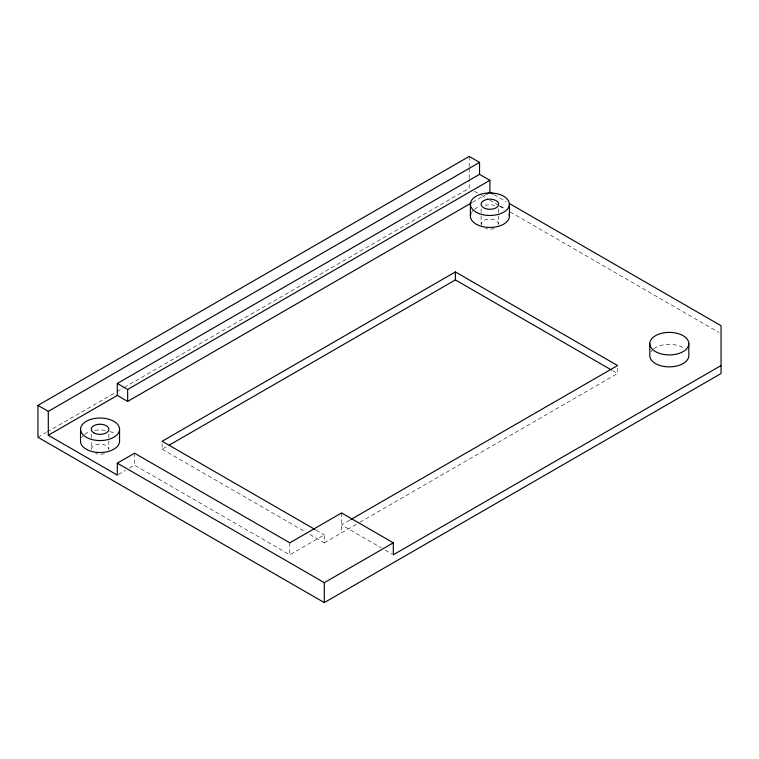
<?xml version="1.0" encoding="UTF-8"?>
<svg xmlns="http://www.w3.org/2000/svg" width="759" height="759" viewBox="0 0 759 759"><rect width="100%" height="100%" fill="white"/><g stroke="black" fill="none" stroke-linecap="round" stroke-linejoin="round"><path stroke-width="0.57" stroke-dasharray="3.79 2.85" d="M37.95 437.26L46.166 432.526M47.191 431.928L115.985 392.213M117.009 391.616L123.176 388.058M124.201 387.469L469.204 188.279L469.204 180.025M472.459 202.34L485.798 194.636M118.319 474.527L125.415 470.419M129.476 468.075L134.552 465.153L289.796 554.782L324.302 534.867L324.302 542.827L306.854 532.761M162.151 443.522L162.151 449.214L167.274 446.254M349.757 520.162L341.55 524.905L381.122 547.751M324.302 542.827L358.988 522.799M360.022 522.211L617.551 373.523L617.551 367.83M493.995 194.627L506.262 201.714M474.318 191.24L480.466 194.788M481.481 195.376L488.654 199.513M489.678 200.101L498.891 205.423M499.915 206.012L505.029 208.972M510.152 211.922L719.001 332.508M612.418 370.563L617.551 373.523M385.183 550.095L392.289 554.193M316.086 530.124L324.302 534.867M162.151 449.214L305.83 532.163M498.682 208.905L498.682 214.759M498.682 215.935L498.682 224.133M481.121 208.905L481.121 214.759M481.121 215.935L481.121 224.133M469.204 156.411L469.204 167.037M469.204 168.213L469.204 178.839M341.55 512.951L341.55 532.875M289.796 542.827L289.796 554.782M134.552 453.199L134.552 465.153M108.831 433.987L108.831 439.841M108.831 441.017L108.831 449.214A8.785 5.066 0 0 0 100.046 444.148A8.785 5.066 0 0 0 91.27 449.214L91.27 441.017M91.27 433.987L91.27 439.841M81.706 437.393A19.516 11.271 0 0 1 83.148 435.609M84.562 434.385A19.516 11.271 0 0 1 90.293 431.492M94.998 430.362A19.516 11.271 0 0 1 105.103 430.362M109.808 431.492A19.516 11.271 0 0 1 113.85 433.275M471.557 212.321A19.516 11.271 0 0 1 472.999 210.537M474.413 209.313A19.516 11.271 0 0 1 480.143 206.41M484.849 205.281A19.516 11.271 0 0 1 494.953 205.281M499.659 206.41A19.516 11.271 0 0 1 503.701 208.203M650.956 351.749A19.516 11.271 0 0 1 652.398 349.965M653.812 348.742A19.516 11.271 0 0 1 683.1 347.631M481.415 225.451A8.785 5.066 0 0 1 489.897 219.066A8.785 5.066 0 0 1 498.378 225.451M494.289 228.525A8.785 5.066 0 0 1 485.513 228.525M104.438 453.607A8.785 5.066 0 0 1 95.662 453.607"/><path stroke-width="1.14" d="M509.336 203.488L721.05 325.725L721.05 373.523L324.302 602.589L37.95 437.26L37.95 405.391L469.204 156.411L479.546 162.388L479.546 174.342L117.303 383.485L117.303 395.439L48.301 435.268L48.301 411.369L479.546 162.388M117.303 383.485L127.654 389.462L489.897 180.319L489.897 192.264L486.823 194.048M117.303 395.439L127.654 401.407L471.424 202.928M48.301 435.268L117.303 475.106L117.303 463.161L134.552 453.199L289.796 542.827L341.55 512.951L393.304 542.827L393.304 554.782L721.05 365.553M350.781 519.573L617.551 365.553L455.4 271.94L162.151 441.245L315.061 529.535M169.323 445.068L455.4 279.91L611.393 369.965M117.303 463.161L324.302 582.665L393.304 542.827M479.546 174.342L489.897 180.319M489.897 192.264L492.971 194.038M37.95 405.391L48.301 411.369M688.811 343.647A19.516 11.271 0 0 1 659.543 353.409A19.516 11.271 0 0 1 659.543 333.894A19.516 11.271 0 0 1 688.811 343.647L688.811 355.601A19.516 11.271 0 0 1 669.296 366.863A19.516 11.271 0 0 1 649.78 355.601L649.78 343.647M509.412 204.218A19.516 11.271 0 0 1 480.143 213.972A19.516 11.271 0 0 1 480.143 194.456A19.516 11.271 0 0 1 509.412 204.218L509.412 216.173M470.381 204.218L470.381 216.173M455.4 271.94L455.4 279.91M324.302 582.665L324.302 602.589M127.654 389.462L127.654 401.407M119.561 429.3A19.516 11.271 0 0 1 90.293 439.053A19.516 11.271 0 0 1 90.293 419.537A19.516 11.271 0 0 1 119.561 429.3L119.561 441.245A19.516 11.271 0 0 1 100.046 452.516A19.516 11.271 0 0 1 80.53 441.245L80.53 429.3M509.118 214.209A19.516 11.271 0 0 1 489.052 227.425A19.516 11.271 0 0 1 471.045 213.251M485.513 208.611A8.785 5.066 0 0 0 498.682 204.218A8.785 5.066 0 0 0 485.513 199.826A8.785 5.066 0 0 0 485.513 208.611M93.841 432.877A8.785 5.066 0 0 0 108.537 430.609A8.785 5.066 0 0 0 97.778 424.395A8.785 5.066 0 0 0 93.841 432.877"/></g></svg>
